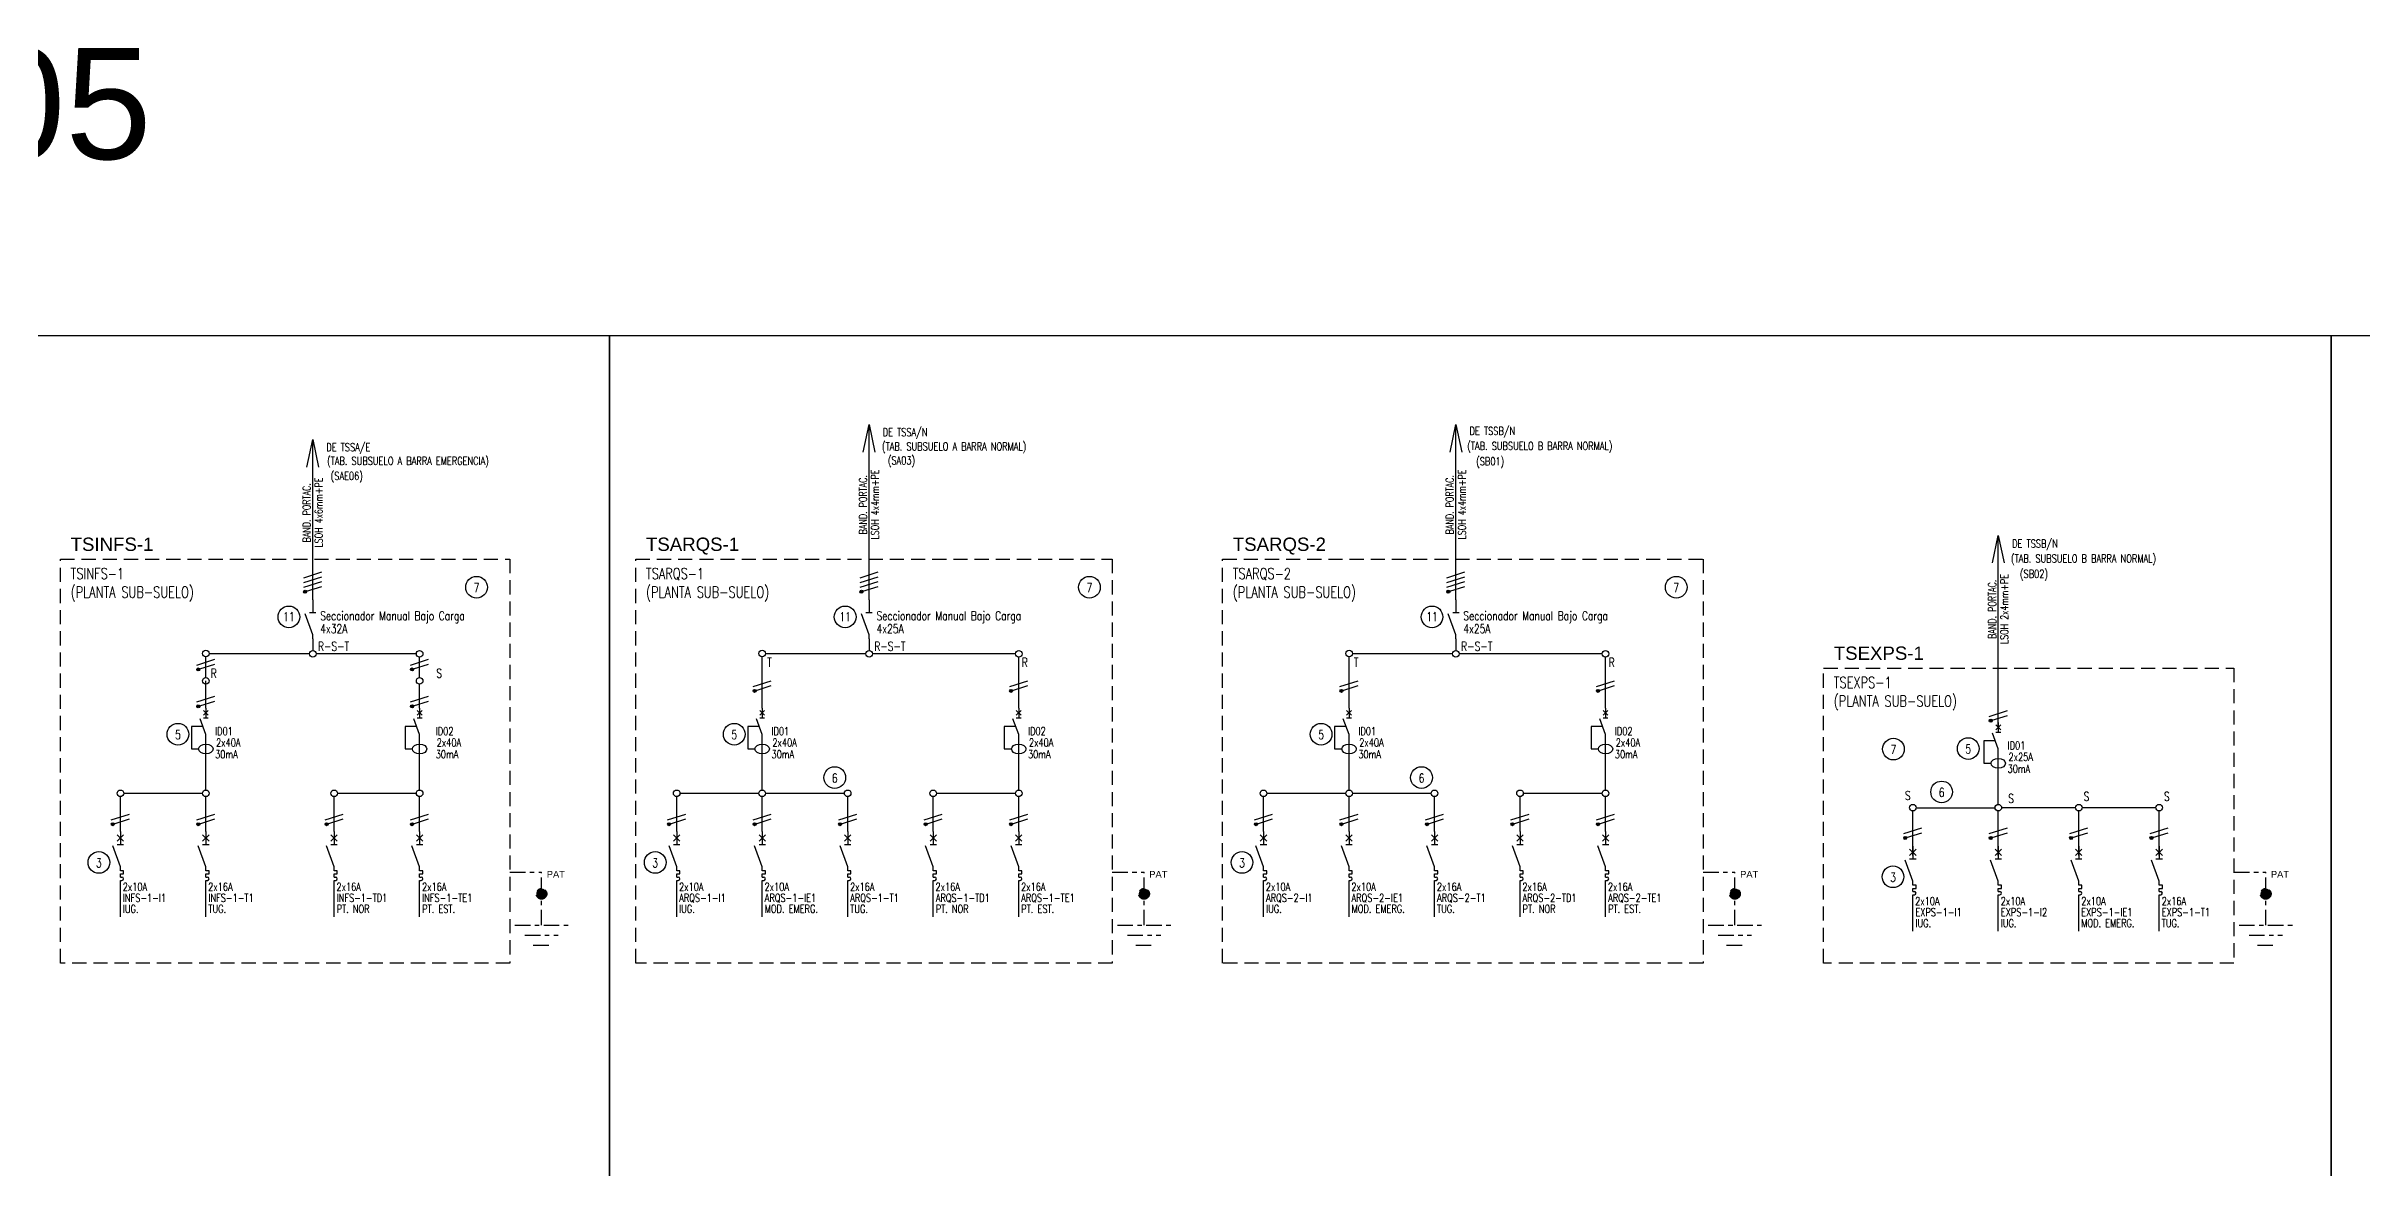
# Model space of a CAD drawing. Extents: x 2998 to 3854, y 1175 to 1727.
# Drawn here: x 3616.8 to 3668.9, y 1281 to 1306.2 of the extents above; entities that cross this region are included whole.
import ezdxf
from ezdxf.enums import TextEntityAlignment as Align

# ---------------------------------------------------------------- set-up
doc = ezdxf.new("R2010")
doc.units = 0
doc.linetypes.add('OCJ-ESQUEMAS UNIFILARES-CORREGIDOS IDO-REV.br$0$DASHED', pattern=[19.05, 12.7, -6.35])
doc.linetypes.add('OCJ-ESQUEMAS UNIFILARES-CORREGIDOS IDO-REV.br$0$EJE_5', pattern=[7.1, 5, -1, 0.1, -1])
for name, color, linetype in [('OCJ-ESQUEMAS UNIFILARES-CORREGIDOS IDO-REV.br$0$00-IE-CABLES', 10, 'Continuous'), ('OCJ-ESQUEMAS UNIFILARES-CORREGIDOS IDO-REV.br$0$01-ELE-APARATOS', 170, 'Continuous'), ('OCJ-ESQUEMAS UNIFILARES-CORREGIDOS IDO-REV.br$0$ELECTRIC', 4, 'Continuous'), ('OCJ-ESQUEMAS UNIFILARES-CORREGIDOS IDO-REV.br$0$NOMBRE DE PLANOS', 6, 'Continuous'), ('OCJ-ESQUEMAS UNIFILARES-CORREGIDOS IDO-REV.br$0$PAT', 80, 'Continuous'), ('OCJ-ESQUEMAS UNIFILARES-CORREGIDOS IDO-REV.br$0$TEXTO', 7, 'Continuous')]:
    doc.layers.add(name, color=color, linetype=linetype)
doc.styles.add('OCJ-ESQUEMAS UNIFILARES-CORREGIDOS IDO-REV.br$0$ARIAL', font='arial.ttf', dxfattribs={"height": 0.2})
doc.styles.add('OCJ-ESQUEMAS UNIFILARES-CORREGIDOS IDO-REV.br$0$Electricidad', font='ROMANS.SHX', dxfattribs={"width": 0.75, "height": 0.175})
doc.styles.add('OCJ-ESQUEMAS UNIFILARES-CORREGIDOS IDO-REV.br$0$Standard', font='arial.ttf')

# ---------------------------------------------------------------- blocks, each defined once
blk = doc.blocks.new('OCJ-ESQUEMAS UNIFILARES-CORREGIDOS IDO-REV.br$0$Unif-Interruptor-Term')
for p, q in [((0, -1.013), (0.045, -1.013)), ((0, -1.103), (0.045, -1.103))]:
    blk.add_line(p, q)
for points in [[(-0.09, 0.177), (0.09, -0.003)], [(-0.09, -0.003), (0.09, 0.177)], [(0, 0.267), (0, -0.093)], [(0, -0.72), (-0.215, -0.128)], [(-0.09, -0.093), (0.09, -0.093)], [(0, -0.833), (0, -0.72)], [(0, -0.923), (0.09, -0.923), (0.09, -0.833), (0, -0.833)], [(0, -1.013), (0, -0.923)], [(0, -1.215), (0, -1.103)]]:
    blk.add_lwpolyline(points)
blk.add_arc((0.045, -1.058), 0.045, 270, 90)
blk = doc.blocks.new('OCJ-ESQUEMAS UNIFILARES-CORREGIDOS IDO-REV.br$0$Unif-Interruptor-Dif')
for points in [[(-0.068, 0.11), (0.068, -0.025)], [(-0.068, -0.025), (0.068, 0.11)], [(0, 0.177), (0, -0.093)], [(-0.081, -0.343), (-0.405, -0.343), (-0.405, -0.97), (-0.202, -0.97)], [(0, -0.565), (-0.162, -0.121)], [(-0.068, -0.093), (0.068, -0.093)], [(0, -1.308), (0, -0.565)]]:
    blk.add_lwpolyline(points)
blk.add_ellipse((0, -0.97), major_axis=(0.203, 0), ratio=0.670814)
blk = doc.blocks.new('OCJ-ESQUEMAS UNIFILARES-CORREGIDOS IDO-REV.br$0$A$C7AFF483F')
for points in [[(0, 0.09), (-0.172, 0.564)], [(-0.072, 0.592), (0.072, 0.592)], [(0, 0.88), (0, 0.592)], [(0, 0), (0, 0.09)]]:
    blk.add_lwpolyline(points)

msp = doc.modelspace()

# ---------------------------------------------------------------- hatches: boundary and pattern name
at = {"layer": 'OCJ-ESQUEMAS UNIFILARES-CORREGIDOS IDO-REV.br$0$00-IE-CABLES'}
for points in [[(3622.629, 1293.96, 1), (3622.684, 1294, 1)], [(3635.144, 1293.96, 1), (3635.198, 1294, 1)], [(3648.344, 1293.96, 1), (3648.399, 1294, 1)], [(3620.225, 1292.212, 1), (3620.279, 1292.252, 1)], [(3625.033, 1292.212, 1), (3625.088, 1292.252, 1)], [(3632.739, 1291.729, 1), (3632.794, 1291.769, 1)], [(3638.509, 1291.729, 1), (3638.564, 1291.769, 1)], [(3645.94, 1291.729, 1), (3645.995, 1291.769, 1)], [(3651.71, 1291.729, 1), (3651.765, 1291.769, 1)], [(3620.225, 1291.382, 1), (3620.279, 1291.421, 1)], [(3625.033, 1291.382, 1), (3625.088, 1291.421, 1)], [(3660.546, 1291.059, 1), (3660.6, 1291.098, 1)], [(3618.301, 1288.729, 1), (3618.356, 1288.769, 1)], [(3620.225, 1288.729, 1), (3620.279, 1288.769, 1)], [(3623.11, 1288.729, 1), (3623.164, 1288.769, 1)], [(3625.033, 1288.729, 1), (3625.088, 1288.769, 1)], [(3630.816, 1288.729, 1), (3630.87, 1288.769, 1)], [(3632.739, 1288.729, 1), (3632.794, 1288.769, 1)], [(3634.663, 1288.729, 1), (3634.717, 1288.769, 1)], [(3636.586, 1288.729, 1), (3636.641, 1288.769, 1)], [(3638.509, 1288.729, 1), (3638.564, 1288.769, 1)], [(3644.017, 1288.729, 1), (3644.071, 1288.769, 1)], [(3645.94, 1288.729, 1), (3645.995, 1288.769, 1)], [(3647.863, 1288.729, 1), (3647.918, 1288.769, 1)], [(3649.787, 1288.729, 1), (3649.841, 1288.769, 1)], [(3651.71, 1288.729, 1), (3651.765, 1288.769, 1)], [(3658.622, 1288.421, 1), (3658.677, 1288.46, 1)], [(3660.546, 1288.421, 1), (3660.6, 1288.46, 1)], [(3662.354, 1288.421, 1), (3662.409, 1288.46, 1)], [(3664.163, 1288.421, 1), (3664.218, 1288.46, 1)]]:
    msp.add_hatch(color=256, dxfattribs=at).paths.add_polyline_path(points)
at = {"layer": 'OCJ-ESQUEMAS UNIFILARES-CORREGIDOS IDO-REV.br$0$PAT', "linetype": 'OCJ-ESQUEMAS UNIFILARES-CORREGIDOS IDO-REV.br$0$EJE_5', "ltscale": 0.07}
h = msp.add_hatch(color=256, dxfattribs=at)
h.paths.add_polyline_path([(3628.094, 1287.184), (3627.854, 1287.184, -1)])
h.paths.add_polyline_path([(3627.854, 1287.184), (3627.974, 1287.184), (3627.974, 1287.064, -0.414214)])
h.paths.add_polyline_path([(3627.974, 1287.184), (3628.094, 1287.184, -0.414214), (3627.974, 1287.064)])
h = msp.add_hatch(color=256, dxfattribs=at)
h.paths.add_polyline_path([(3641.647, 1287.184), (3641.407, 1287.184, -1)])
h.paths.add_polyline_path([(3641.407, 1287.184), (3641.527, 1287.184), (3641.527, 1287.064, -0.414214)])
h.paths.add_polyline_path([(3641.527, 1287.184), (3641.647, 1287.184, -0.414214), (3641.527, 1287.064)])
h = msp.add_hatch(color=256, dxfattribs=at)
h.paths.add_polyline_path([(3654.939, 1287.184), (3654.699, 1287.184, -1)])
h.paths.add_polyline_path([(3654.699, 1287.184), (3654.819, 1287.184), (3654.819, 1287.064, -0.414214)])
h.paths.add_polyline_path([(3654.819, 1287.184), (3654.939, 1287.184, -0.414214), (3654.819, 1287.064)])
h = msp.add_hatch(color=256, dxfattribs=at)
h.paths.add_polyline_path([(3666.879, 1287.184), (3666.639, 1287.184, -1)])
h.paths.add_polyline_path([(3666.639, 1287.184), (3666.759, 1287.184), (3666.759, 1287.064, -0.414214)])
h.paths.add_polyline_path([(3666.759, 1287.184), (3666.879, 1287.184, -0.414214), (3666.759, 1287.064)])

# ---------------------------------------------------------------- linework, layer by layer
at = {"layer": 'OCJ-ESQUEMAS UNIFILARES-CORREGIDOS IDO-REV.br$0$00-IE-CABLES'}
for p, q in [((3635.342, 1293.798), (3635.342, 1297.737)), ((3648.543, 1293.798), (3648.543, 1297.737)), ((3622.828, 1293.798), (3622.828, 1297.4)), ((3660.744, 1290.896), (3660.744, 1295.247)), ((3622.828, 1292.918), (3622.828, 1292.657)), ((3635.342, 1292.918), (3635.342, 1292.657)), ((3648.543, 1292.918), (3648.543, 1292.657)), ((3620.423, 1292.046), (3620.423, 1292.514)), ((3620.497, 1292.588), (3622.754, 1292.588)), ((3622.902, 1292.588), (3625.158, 1292.588)), ((3625.232, 1292.046), (3625.232, 1292.508)), ((3632.938, 1291.361), (3632.938, 1292.514)), ((3633.012, 1292.588), (3635.268, 1292.588)), ((3635.416, 1292.588), (3638.634, 1292.588)), ((3638.708, 1291.361), (3638.708, 1292.508)), ((3646.139, 1291.361), (3646.139, 1292.514)), ((3646.213, 1292.588), (3648.469, 1292.588)), ((3648.617, 1292.588), (3651.835, 1292.588)), ((3651.909, 1291.361), (3651.909, 1292.508)), ((3620.423, 1291.361), (3620.423, 1291.972)), ((3625.232, 1291.361), (3625.232, 1291.898)), ((3620.423, 1289.519), (3620.423, 1290.321)), ((3625.232, 1289.519), (3625.232, 1290.321)), ((3632.938, 1289.519), (3632.938, 1290.321)), ((3638.708, 1289.519), (3638.708, 1290.321)), ((3646.139, 1289.519), (3646.139, 1290.321)), ((3651.909, 1289.519), (3651.909, 1290.321)), ((3660.744, 1289.196), (3660.744, 1289.998)), ((3618.5, 1288.583), (3618.5, 1289.371)), ((3618.574, 1289.445), (3620.349, 1289.445)), ((3620.423, 1288.583), (3620.423, 1289.371)), ((3623.308, 1288.583), (3623.308, 1289.371)), ((3623.383, 1289.445), (3625.158, 1289.445)), ((3625.232, 1288.583), (3625.232, 1289.371)), ((3631.014, 1288.583), (3631.014, 1289.371)), ((3631.088, 1289.445), (3632.864, 1289.445)), ((3632.938, 1288.583), (3632.938, 1289.371)), ((3633.012, 1289.445), (3634.787, 1289.445)), ((3634.861, 1288.583), (3634.861, 1289.371)), ((3636.785, 1288.583), (3636.785, 1289.371)), ((3636.859, 1289.445), (3638.634, 1289.445)), ((3638.708, 1288.583), (3638.708, 1289.371)), ((3644.215, 1288.583), (3644.215, 1289.371)), ((3644.289, 1289.445), (3646.065, 1289.445)), ((3646.139, 1288.583), (3646.139, 1289.371)), ((3646.213, 1289.445), (3647.988, 1289.445)), ((3648.062, 1288.583), (3648.062, 1289.371)), ((3649.985, 1288.583), (3649.985, 1289.371)), ((3650.059, 1289.445), (3651.835, 1289.445)), ((3651.909, 1288.583), (3651.909, 1289.371)), ((3658.895, 1289.122), (3660.67, 1289.122)), ((3662.479, 1289.122), (3660.818, 1289.122)), ((3664.288, 1289.122), (3662.627, 1289.122)), ((3658.821, 1288.046), (3658.821, 1289.048)), ((3660.744, 1288.046), (3660.744, 1289.048)), ((3662.553, 1288.046), (3662.553, 1289.048)), ((3664.362, 1288.046), (3664.362, 1289.048)), ((3618.5, 1286.668), (3618.5, 1287.47)), ((3620.423, 1286.668), (3620.423, 1287.47)), ((3623.308, 1286.668), (3623.308, 1287.47)), ((3625.232, 1286.668), (3625.232, 1287.47)), ((3631.014, 1286.668), (3631.014, 1287.47)), ((3632.938, 1286.668), (3632.938, 1287.47)), ((3634.861, 1286.668), (3634.861, 1287.47)), ((3636.785, 1286.668), (3636.785, 1287.47)), ((3638.708, 1286.668), (3638.708, 1287.47)), ((3644.215, 1286.668), (3644.215, 1287.47)), ((3646.139, 1286.668), (3646.139, 1287.47)), ((3648.062, 1286.668), (3648.062, 1287.47)), ((3649.985, 1286.668), (3649.985, 1287.47)), ((3651.909, 1286.668), (3651.909, 1287.47)), ((3658.821, 1286.346), (3658.821, 1287.147)), ((3660.744, 1286.346), (3660.744, 1287.147)), ((3662.553, 1286.346), (3662.553, 1287.147)), ((3664.362, 1286.346), (3664.362, 1287.147))]:
    msp.add_line(p, q, dxfattribs=at)
for points in [[(3635.211, 1297.12), (3635.342, 1297.737), (3635.473, 1297.12)], [(3648.412, 1297.12), (3648.543, 1297.737), (3648.674, 1297.12)], [(3622.697, 1296.782), (3622.828, 1297.4), (3622.959, 1296.782)], [(3660.614, 1294.629), (3660.744, 1295.247), (3660.875, 1294.629)], [(3622.624, 1294.294), (3623.031, 1294.423)], [(3622.624, 1294.186), (3623.031, 1294.315)], [(3635.139, 1294.294), (3635.546, 1294.423)], [(3635.139, 1294.186), (3635.546, 1294.315)], [(3648.339, 1294.294), (3648.746, 1294.423)], [(3648.339, 1294.186), (3648.746, 1294.315)], [(3622.624, 1294.078), (3623.031, 1294.207)], [(3622.689, 1293.99), (3623.031, 1294.099)], [(3635.139, 1294.078), (3635.546, 1294.207)], [(3635.203, 1293.99), (3635.546, 1294.099)], [(3648.339, 1294.078), (3648.746, 1294.207)], [(3648.404, 1293.99), (3648.746, 1294.099)], [(3620.22, 1292.33), (3620.627, 1292.459)], [(3620.284, 1292.242), (3620.627, 1292.351)], [(3625.028, 1292.33), (3625.435, 1292.459)], [(3625.093, 1292.242), (3625.435, 1292.351)], [(3632.734, 1291.847), (3633.141, 1291.975)], [(3632.799, 1291.759), (3633.141, 1291.867)], [(3638.505, 1291.847), (3638.912, 1291.975)], [(3638.569, 1291.759), (3638.912, 1291.867)], [(3645.935, 1291.847), (3646.342, 1291.975)], [(3645.999, 1291.759), (3646.342, 1291.867)], [(3651.705, 1291.847), (3652.112, 1291.975)], [(3651.77, 1291.759), (3652.112, 1291.867)], [(3620.22, 1291.499), (3620.627, 1291.628)], [(3620.284, 1291.412), (3620.627, 1291.52)], [(3625.028, 1291.499), (3625.435, 1291.628)], [(3625.093, 1291.412), (3625.435, 1291.52)], [(3660.541, 1291.176), (3660.948, 1291.305)], [(3660.605, 1291.089), (3660.948, 1291.197)], [(3618.296, 1288.847), (3618.703, 1288.976)], [(3618.361, 1288.759), (3618.703, 1288.868)], [(3620.22, 1288.847), (3620.627, 1288.976)], [(3620.284, 1288.759), (3620.627, 1288.868)], [(3623.105, 1288.847), (3623.512, 1288.976)], [(3623.169, 1288.759), (3623.512, 1288.868)], [(3625.028, 1288.847), (3625.435, 1288.976)], [(3625.093, 1288.759), (3625.435, 1288.868)], [(3630.811, 1288.847), (3631.218, 1288.976)], [(3630.875, 1288.759), (3631.218, 1288.868)], [(3632.734, 1288.847), (3633.141, 1288.976)], [(3632.799, 1288.759), (3633.141, 1288.868)], [(3634.658, 1288.847), (3635.065, 1288.976)], [(3634.722, 1288.759), (3635.065, 1288.868)], [(3636.581, 1288.847), (3636.988, 1288.976)], [(3636.645, 1288.759), (3636.988, 1288.868)], [(3638.505, 1288.847), (3638.912, 1288.976)], [(3638.569, 1288.759), (3638.912, 1288.868)], [(3644.012, 1288.847), (3644.419, 1288.976)], [(3644.076, 1288.759), (3644.419, 1288.868)], [(3645.935, 1288.847), (3646.342, 1288.976)], [(3645.999, 1288.759), (3646.342, 1288.868)], [(3647.858, 1288.847), (3648.265, 1288.976)], [(3647.923, 1288.759), (3648.265, 1288.868)], [(3649.782, 1288.847), (3650.189, 1288.976)], [(3649.846, 1288.759), (3650.189, 1288.868)], [(3651.705, 1288.847), (3652.112, 1288.976)], [(3651.77, 1288.759), (3652.112, 1288.868)], [(3658.617, 1288.538), (3659.024, 1288.667)], [(3660.541, 1288.538), (3660.948, 1288.667)], [(3662.35, 1288.538), (3662.757, 1288.667)], [(3664.158, 1288.538), (3664.565, 1288.667)], [(3658.682, 1288.451), (3659.024, 1288.559)], [(3660.605, 1288.451), (3660.948, 1288.559)], [(3662.414, 1288.451), (3662.757, 1288.559)], [(3664.223, 1288.451), (3664.565, 1288.559)]]:
    msp.add_lwpolyline(points, dxfattribs=at)
for centre, radius in [((3622.656, 1293.98), 0.0338), ((3635.171, 1293.98), 0.0338), ((3648.372, 1293.98), 0.0338), ((3620.252, 1292.232), 0.0338), ((3620.423, 1292.588), 0.0741), ((3622.828, 1292.582), 0.0741), ((3625.061, 1292.232), 0.0338), ((3625.232, 1292.582), 0.0741), ((3632.938, 1292.588), 0.0741), ((3635.342, 1292.582), 0.0741), ((3638.708, 1292.582), 0.0741), ((3646.139, 1292.588), 0.0741), ((3648.543, 1292.582), 0.0741), ((3651.909, 1292.582), 0.0741), ((3620.423, 1291.972), 0.0741), ((3625.232, 1291.972), 0.0741), ((3632.766, 1291.749), 0.0338), ((3638.537, 1291.749), 0.0338), ((3645.967, 1291.749), 0.0338), ((3651.737, 1291.749), 0.0338), ((3620.252, 1291.401), 0.0338), ((3625.061, 1291.401), 0.0338), ((3660.573, 1291.078), 0.0338), ((3618.5, 1289.445), 0.0741), ((3620.423, 1289.445), 0.0741), ((3620.423, 1289.445), 0.0741), ((3623.308, 1289.445), 0.0741), ((3623.308, 1289.445), 0.0741), ((3625.232, 1289.445), 0.0741), ((3631.014, 1289.445), 0.0741), ((3632.938, 1289.445), 0.0741), ((3632.938, 1289.445), 0.0741), ((3634.861, 1289.445), 0.0741), ((3636.785, 1289.445), 0.0741), ((3636.785, 1289.445), 0.0741), ((3638.708, 1289.445), 0.0741), ((3644.215, 1289.445), 0.0741), ((3646.139, 1289.445), 0.0741), ((3646.139, 1289.445), 0.0741), ((3648.062, 1289.445), 0.0741), ((3649.985, 1289.445), 0.0741), ((3649.985, 1289.445), 0.0741), ((3651.909, 1289.445), 0.0741), ((3658.821, 1289.122), 0.0741), ((3660.744, 1289.122), 0.0741), ((3662.553, 1289.122), 0.0741), ((3664.362, 1289.122), 0.0741), ((3618.329, 1288.749), 0.0338), ((3620.252, 1288.749), 0.0338), ((3623.137, 1288.749), 0.0338), ((3625.061, 1288.749), 0.0338), ((3630.843, 1288.749), 0.0338), ((3632.766, 1288.749), 0.0338), ((3634.69, 1288.749), 0.0338), ((3636.613, 1288.749), 0.0338), ((3638.537, 1288.749), 0.0338), ((3644.044, 1288.749), 0.0338), ((3645.967, 1288.749), 0.0338), ((3647.891, 1288.749), 0.0338), ((3649.814, 1288.749), 0.0338), ((3651.737, 1288.749), 0.0338), ((3658.65, 1288.44), 0.0338), ((3660.573, 1288.44), 0.0338), ((3662.382, 1288.44), 0.0338), ((3664.19, 1288.44), 0.0338)]:
    msp.add_circle(centre, radius, dxfattribs=at)
at = {"layer": 'OCJ-ESQUEMAS UNIFILARES-CORREGIDOS IDO-REV.br$0$ELECTRIC', "linetype": 'OCJ-ESQUEMAS UNIFILARES-CORREGIDOS IDO-REV.br$0$DASHED', "ltscale": 0.025}
for points in [[(3617.152, 1294.713), (3627.26, 1294.713), (3627.26, 1285.628), (3617.152, 1285.628)], [(3630.095, 1294.713), (3640.813, 1294.713), (3640.813, 1285.628), (3630.095, 1285.628)], [(3643.295, 1294.713), (3654.105, 1294.713), (3654.105, 1285.628), (3643.295, 1285.628)], [(3656.814, 1292.263), (3666.044, 1292.263), (3666.044, 1285.628), (3656.814, 1285.628)]]:
    msp.add_lwpolyline(points, close=True, dxfattribs=at)
at = {"layer": 'OCJ-ESQUEMAS UNIFILARES-CORREGIDOS IDO-REV.br$0$NOMBRE DE PLANOS'}
for points in [[(3575.107, 1299.742), (3629.506, 1299.742), (3629.506, 1257.446), (3575.107, 1257.446)], [(3629.506, 1299.742), (3668.23, 1299.742), (3668.23, 1257.446), (3629.506, 1257.446)], [(3668.23, 1299.742), (3715.287, 1299.742), (3715.287, 1257.446), (3668.23, 1257.446)]]:
    msp.add_lwpolyline(points, close=True, dxfattribs=at)
at = {"layer": 'OCJ-ESQUEMAS UNIFILARES-CORREGIDOS IDO-REV.br$0$PAT', "linetype": 'OCJ-ESQUEMAS UNIFILARES-CORREGIDOS IDO-REV.br$0$EJE_5', "ltscale": 0.07}
for p, q in [((3627.26, 1287.671), (3627.974, 1287.671)), ((3627.974, 1287.201), (3627.974, 1287.671)), ((3640.813, 1287.671), (3641.527, 1287.671)), ((3641.527, 1287.201), (3641.527, 1287.671)), ((3654.105, 1287.671), (3654.819, 1287.671)), ((3654.819, 1287.201), (3654.819, 1287.671)), ((3666.044, 1287.671), (3666.759, 1287.671)), ((3666.759, 1287.201), (3666.759, 1287.671)), ((3627.974, 1286.476), (3627.974, 1287.184)), ((3641.527, 1286.476), (3641.527, 1287.184)), ((3654.819, 1286.476), (3654.819, 1287.184)), ((3666.759, 1286.476), (3666.759, 1287.184)), ((3627.374, 1286.476), (3628.574, 1286.476)), ((3627.599, 1286.251), (3628.349, 1286.251)), ((3627.787, 1286.026), (3628.162, 1286.026)), ((3640.927, 1286.476), (3642.127, 1286.476)), ((3641.152, 1286.251), (3641.902, 1286.251)), ((3641.34, 1286.026), (3641.715, 1286.026)), ((3654.219, 1286.476), (3655.419, 1286.476)), ((3654.444, 1286.251), (3655.194, 1286.251)), ((3654.632, 1286.026), (3655.007, 1286.026)), ((3666.159, 1286.476), (3667.359, 1286.476)), ((3666.384, 1286.251), (3667.134, 1286.251)), ((3666.571, 1286.026), (3666.946, 1286.026))]:
    msp.add_line(p, q, dxfattribs=at)
for centre in [(3627.974, 1287.184), (3627.974, 1287.184), (3641.527, 1287.184), (3641.527, 1287.184), (3654.819, 1287.184), (3654.819, 1287.184), (3666.759, 1287.184), (3666.759, 1287.184)]:
    msp.add_circle(centre, 0.12, dxfattribs=at)
at = {"layer": 'OCJ-ESQUEMAS UNIFILARES-CORREGIDOS IDO-REV.br$0$TEXTO'}
for centre in [(3626.512, 1294.079), (3640.299, 1294.079), (3653.5, 1294.079), (3622.29, 1293.413), (3634.804, 1293.413), (3648.005, 1293.413), (3619.795, 1290.774), (3632.309, 1290.774), (3645.51, 1290.774), (3658.385, 1290.44), (3660.068, 1290.451), (3634.569, 1289.798), (3647.769, 1289.798), (3659.469, 1289.475), (3618.016, 1287.89), (3630.531, 1287.89), (3643.731, 1287.89), (3658.375, 1287.567)]:
    msp.add_circle(centre, 0.244, dxfattribs=at)

# ---------------------------------------------------------------- block references
at = {"layer": 'OCJ-ESQUEMAS UNIFILARES-CORREGIDOS IDO-REV.br$0$01-ELE-APARATOS'}
for p in [(3622.828, 1292.918), (3635.342, 1292.918), (3648.543, 1292.918)]:
    msp.add_blockref('OCJ-ESQUEMAS UNIFILARES-CORREGIDOS IDO-REV.br$0$A$C7AFF483F', p, dxfattribs=at)
at = {"layer": 'OCJ-ESQUEMAS UNIFILARES-CORREGIDOS IDO-REV.br$0$01-ELE-APARATOS', "xscale": 0.7999999999999545, "yscale": 0.7999999999999545, "zscale": 0.7999999999999545}
for name, p in [('OCJ-ESQUEMAS UNIFILARES-CORREGIDOS IDO-REV.br$0$Unif-Interruptor-Dif', (3620.423, 1291.219)), ('OCJ-ESQUEMAS UNIFILARES-CORREGIDOS IDO-REV.br$0$Unif-Interruptor-Dif', (3625.232, 1291.219)), ('OCJ-ESQUEMAS UNIFILARES-CORREGIDOS IDO-REV.br$0$Unif-Interruptor-Dif', (3632.938, 1291.219)), ('OCJ-ESQUEMAS UNIFILARES-CORREGIDOS IDO-REV.br$0$Unif-Interruptor-Dif', (3638.708, 1291.219)), ('OCJ-ESQUEMAS UNIFILARES-CORREGIDOS IDO-REV.br$0$Unif-Interruptor-Dif', (3646.139, 1291.219)), ('OCJ-ESQUEMAS UNIFILARES-CORREGIDOS IDO-REV.br$0$Unif-Interruptor-Dif', (3651.909, 1291.219)), ('OCJ-ESQUEMAS UNIFILARES-CORREGIDOS IDO-REV.br$0$Unif-Interruptor-Dif', (3660.744, 1290.896)), ('OCJ-ESQUEMAS UNIFILARES-CORREGIDOS IDO-REV.br$0$Unif-Interruptor-Term', (3618.5, 1288.369)), ('OCJ-ESQUEMAS UNIFILARES-CORREGIDOS IDO-REV.br$0$Unif-Interruptor-Term', (3620.423, 1288.369)), ('OCJ-ESQUEMAS UNIFILARES-CORREGIDOS IDO-REV.br$0$Unif-Interruptor-Term', (3623.308, 1288.369)), ('OCJ-ESQUEMAS UNIFILARES-CORREGIDOS IDO-REV.br$0$Unif-Interruptor-Term', (3625.232, 1288.369)), ('OCJ-ESQUEMAS UNIFILARES-CORREGIDOS IDO-REV.br$0$Unif-Interruptor-Term', (3631.014, 1288.369)), ('OCJ-ESQUEMAS UNIFILARES-CORREGIDOS IDO-REV.br$0$Unif-Interruptor-Term', (3632.938, 1288.369)), ('OCJ-ESQUEMAS UNIFILARES-CORREGIDOS IDO-REV.br$0$Unif-Interruptor-Term', (3634.861, 1288.369)), ('OCJ-ESQUEMAS UNIFILARES-CORREGIDOS IDO-REV.br$0$Unif-Interruptor-Term', (3636.785, 1288.369)), ('OCJ-ESQUEMAS UNIFILARES-CORREGIDOS IDO-REV.br$0$Unif-Interruptor-Term', (3638.708, 1288.369)), ('OCJ-ESQUEMAS UNIFILARES-CORREGIDOS IDO-REV.br$0$Unif-Interruptor-Term', (3644.215, 1288.369)), ('OCJ-ESQUEMAS UNIFILARES-CORREGIDOS IDO-REV.br$0$Unif-Interruptor-Term', (3646.139, 1288.369)), ('OCJ-ESQUEMAS UNIFILARES-CORREGIDOS IDO-REV.br$0$Unif-Interruptor-Term', (3648.062, 1288.369)), ('OCJ-ESQUEMAS UNIFILARES-CORREGIDOS IDO-REV.br$0$Unif-Interruptor-Term', (3649.985, 1288.369)), ('OCJ-ESQUEMAS UNIFILARES-CORREGIDOS IDO-REV.br$0$Unif-Interruptor-Term', (3651.909, 1288.369)), ('OCJ-ESQUEMAS UNIFILARES-CORREGIDOS IDO-REV.br$0$Unif-Interruptor-Term', (3658.821, 1288.046)), ('OCJ-ESQUEMAS UNIFILARES-CORREGIDOS IDO-REV.br$0$Unif-Interruptor-Term', (3660.744, 1288.046)), ('OCJ-ESQUEMAS UNIFILARES-CORREGIDOS IDO-REV.br$0$Unif-Interruptor-Term', (3662.553, 1288.046)), ('OCJ-ESQUEMAS UNIFILARES-CORREGIDOS IDO-REV.br$0$Unif-Interruptor-Term', (3664.362, 1288.046))]:
    msp.add_blockref(name, p, dxfattribs=at)

# ---------------------------------------------------------------- texts
at = {"layer": 'OCJ-ESQUEMAS UNIFILARES-CORREGIDOS IDO-REV.br$0$NOMBRE DE PLANOS', "insert": (3578.647, 1306.21), "char_height": 2.5, "attachment_point": 1, "style": 'OCJ-ESQUEMAS UNIFILARES-CORREGIDOS IDO-REV.br$0$Standard'}
msp.add_mtext_dynamic_manual_height_columns('OCJ-DE-IEL-UNI-000-005', width=92.70233, gutter_width=12.5, heights=[0], dxfattribs=at)
at = {"layer": 'OCJ-ESQUEMAS UNIFILARES-CORREGIDOS IDO-REV.br$0$TEXTO', "style": 'OCJ-ESQUEMAS UNIFILARES-CORREGIDOS IDO-REV.br$0$Electricidad', "width": 0.75}
for s, height, p in [('DE TSSA/N', 0.18, (3635.648, 1297.478)), ('DE TSSB/N', 0.18, (3648.85, 1297.505)), ('DE TSSA/E', 0.18, (3623.133, 1297.14)), ('(TAB. SUBSUELO A BARRA EMERGENCIA)', 0.18, (3623.15, 1296.832)), ('(TAB. SUBSUELO A BARRA NORMAL)', 0.18, (3635.633, 1297.157)), ('(SA03)', 0.18, (3635.765, 1296.842)), ('(TAB. SUBSUELO B BARRA NORMAL)', 0.18, (3648.799, 1297.167)), ('(SB01)', 0.18, (3648.999, 1296.822)), ('(SAE06)', 0.18, (3623.231, 1296.494)), ('(TAB. SUBSUELO B BARRA NORMAL)', 0.18, (3661.03, 1294.635)), ('DE TSSB/N', 0.18, (3661.056, 1294.971)), ('TSINFS-1', 0.25, (3617.381, 1294.262)), ('TSARQS-1', 0.25, (3630.323, 1294.262)), ('TSARQS-2', 0.25, (3643.524, 1294.262)), ('(SB02)', 0.18, (3661.231, 1294.29)), ('(PLANTA SUB-SUELO)', 0.25, (3617.381, 1293.845)), ('7', 0.2, (3626.448, 1293.969)), ('(PLANTA SUB-SUELO)', 0.25, (3630.323, 1293.845)), ('7', 0.2, (3640.235, 1293.969)), ('(PLANTA SUB-SUELO)', 0.25, (3643.524, 1293.845)), ('7', 0.2, (3653.436, 1293.969)), ('11', 0.2, (3622.162, 1293.319)), ('Seccionador Manual Bajo Carga', 0.2, (3622.995, 1293.338)), ('11', 0.2, (3634.676, 1293.319)), ('Seccionador Manual Bajo Carga', 0.2, (3635.51, 1293.338)), ('11', 0.2, (3647.877, 1293.319)), ('Seccionador Manual Bajo Carga', 0.2, (3648.71, 1293.338)), ('R-S-T', 0.2, (3622.946, 1292.651)), ('4x32A', 0.2, (3622.995, 1293.047)), ('R-S-T', 0.2, (3635.46, 1292.651)), ('4x25A', 0.2, (3635.51, 1293.047)), ('R-S-T', 0.2, (3648.661, 1292.651)), ('4x25A', 0.2, (3648.71, 1293.047)), ('R', 0.2, (3620.535, 1292.045)), ('S', 0.2, (3625.606, 1292.045)), ('T', 0.2, (3633.05, 1292.289)), ('R', 0.2, (3638.778, 1292.289)), ('T', 0.2, (3646.25, 1292.289)), ('R', 0.2, (3651.979, 1292.289)), ('TSEXPS-1', 0.25, (3657.043, 1291.812)), ('(PLANTA SUB-SUELO)', 0.25, (3657.043, 1291.395)), ('5', 0.2, (3619.731, 1290.664)), ('ID01', 0.18, (3620.632, 1290.753)), ('2x40A', 0.18, (3620.653, 1290.496)), ('ID02', 0.18, (3625.594, 1290.753)), ('2x40A', 0.18, (3625.615, 1290.496)), ('5', 0.2, (3632.245, 1290.664)), ('ID01', 0.18, (3633.147, 1290.753)), ('2x40A', 0.18, (3633.167, 1290.496)), ('ID02', 0.18, (3638.917, 1290.753)), ('2x40A', 0.18, (3638.938, 1290.496)), ('5', 0.2, (3645.446, 1290.664)), ('ID01', 0.18, (3646.348, 1290.753)), ('2x40A', 0.18, (3646.368, 1290.496)), ('ID02', 0.18, (3652.118, 1290.753)), ('2x40A', 0.18, (3652.138, 1290.496)), ('30mA', 0.18, (3620.632, 1290.232)), ('30mA', 0.18, (3625.594, 1290.232)), ('30mA', 0.18, (3633.147, 1290.232)), ('30mA', 0.18, (3638.917, 1290.232)), ('30mA', 0.18, (3646.348, 1290.232)), ('30mA', 0.18, (3652.118, 1290.232)), ('7', 0.2, (3658.321, 1290.33)), ('5', 0.2, (3660.004, 1290.341)), ('ID01', 0.18, (3660.953, 1290.43)), ('2x25A', 0.18, (3660.974, 1290.173)), ('6', 0.2, (3634.505, 1289.688)), ('6', 0.2, (3647.705, 1289.688)), ('30mA', 0.18, (3660.953, 1289.909)), ('S', 0.2, (3658.642, 1289.296)), ('6', 0.2, (3659.405, 1289.365)), ('S', 0.2, (3660.966, 1289.231)), ('S', 0.2, (3662.662, 1289.276)), ('S', 0.2, (3664.47, 1289.276)), ('3', 0.2, (3617.952, 1287.78)), ('3', 0.2, (3630.467, 1287.78)), ('3', 0.2, (3643.667, 1287.78)), ('3', 0.2, (3658.311, 1287.457)), ('2x10A', 0.18, (3618.553, 1287.253)), ('INFS-1-I1', 0.18, (3618.557, 1287.004)), ('2x16A', 0.18, (3620.476, 1287.253)), ('INFS-1-T1', 0.18, (3620.48, 1287.004)), ('2x16A', 0.18, (3623.361, 1287.253)), ('INFS-1-TD1', 0.18, (3623.365, 1287.004)), ('2x16A', 0.18, (3625.285, 1287.253)), ('INFS-1-TE1', 0.18, (3625.289, 1287.004)), ('ARQS-1-I1', 0.18, (3631.071, 1287.004)), ('2x10A', 0.18, (3631.067, 1287.253)), ('ARQS-1-IE1', 0.18, (3632.995, 1287.004)), ('2x10A', 0.18, (3632.991, 1287.253)), ('ARQS-1-T1', 0.18, (3634.918, 1287.004)), ('2x16A', 0.18, (3634.914, 1287.253)), ('ARQS-1-TD1', 0.18, (3636.842, 1287.004)), ('2x16A', 0.18, (3636.837, 1287.253)), ('ARQS-1-TE1', 0.18, (3638.765, 1287.004)), ('2x16A', 0.18, (3638.761, 1287.253)), ('ARQS-2-I1', 0.18, (3644.272, 1287.004)), ('2x10A', 0.18, (3644.268, 1287.253)), ('ARQS-2-IE1', 0.18, (3646.196, 1287.004)), ('2x10A', 0.18, (3646.191, 1287.253)), ('ARQS-2-T1', 0.18, (3648.119, 1287.004)), ('2x16A', 0.18, (3648.115, 1287.253)), ('ARQS-2-TD1', 0.18, (3650.042, 1287.004)), ('2x16A', 0.18, (3650.038, 1287.253)), ('ARQS-2-TE1', 0.18, (3651.966, 1287.004)), ('2x16A', 0.18, (3651.962, 1287.253)), ('2x10A', 0.18, (3658.874, 1286.93)), ('2x10A', 0.18, (3660.797, 1286.93)), ('2x10A', 0.18, (3662.61, 1286.93)), ('2x16A', 0.18, (3664.419, 1286.93)), ('IUG.', 0.18, (3618.557, 1286.756)), ('TUG.', 0.18, (3620.48, 1286.756)), ('PT. NOR', 0.18, (3623.366, 1286.756)), ('PT. EST.', 0.18, (3625.289, 1286.756)), ('IUG.', 0.18, (3631.071, 1286.756)), ('MOD. EMERG.', 0.18, (3632.995, 1286.759)), ('TUG.', 0.18, (3634.918, 1286.756)), ('PT. NOR', 0.18, (3636.842, 1286.756)), ('PT. EST.', 0.18, (3638.765, 1286.756)), ('IUG.', 0.18, (3644.272, 1286.756)), ('MOD. EMERG.', 0.18, (3646.196, 1286.759)), ('TUG.', 0.18, (3648.119, 1286.756)), ('PT. NOR', 0.18, (3650.042, 1286.756)), ('PT. EST.', 0.18, (3651.966, 1286.756)), ('EXPS-1-I1', 0.18, (3658.878, 1286.682)), ('IUG.', 0.18, (3658.878, 1286.433)), ('IUG.', 0.18, (3660.801, 1286.433)), ('EXPS-1-I2', 0.18, (3660.801, 1286.682)), ('EXPS-1-IE1', 0.18, (3662.61, 1286.682)), ('MOD. EMERG.', 0.18, (3662.61, 1286.436)), ('TUG.', 0.18, (3664.419, 1286.433)), ('EXPS-1-T1', 0.18, (3664.419, 1286.682))]:
    msp.add_text(s, height=height, dxfattribs=at).set_placement(p)
for s, p in [('BAND. PORTAC.', (3622.776, 1295.754)), ('LSOH 4x6mm+PE', (3623.05, 1295.759)), ('BAND. PORTAC.', (3635.291, 1295.935)), ('LSOH 4x4mm+PE', (3635.565, 1295.94)), ('BAND. PORTAC.', (3648.492, 1295.935)), ('LSOH 4x4mm+PE', (3648.765, 1295.94)), ('LSOH 2x4mm+PE', (3660.967, 1293.588)), ('BAND. PORTAC.', (3660.693, 1293.583))]:
    msp.add_text(s, height=0.175, rotation=90, dxfattribs=at).set_placement(p, align=Align.CENTER)
at = {"layer": 'OCJ-ESQUEMAS UNIFILARES-CORREGIDOS IDO-REV.br$0$TEXTO', "style": 'OCJ-ESQUEMAS UNIFILARES-CORREGIDOS IDO-REV.br$0$ARIAL'}
for s, height, p in [('TSINFS-1', 0.3, (3617.381, 1294.897)), ('TSARQS-1', 0.3, (3630.323, 1294.897)), ('TSARQS-2', 0.3, (3643.524, 1294.897)), ('TSEXPS-1', 0.3, (3657.043, 1292.447)), ('PAT', 0.15, (3628.092, 1287.549)), ('PAT', 0.15, (3641.645, 1287.549)), ('PAT', 0.15, (3654.937, 1287.549)), ('PAT', 0.15, (3666.876, 1287.549))]:
    msp.add_text(s, height=height, dxfattribs=at).set_placement(p)

doc.saveas('drawing.dxf')
